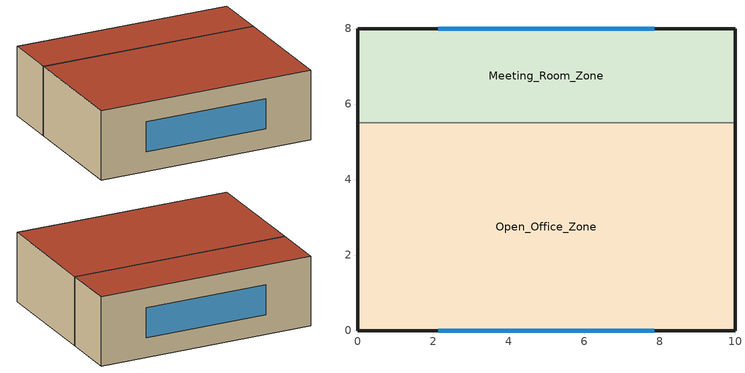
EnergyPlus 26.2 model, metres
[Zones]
Open_Office_Zone
 floor ground (Floor_Construction): 0,0 0,5.5 10,5.5 10,0 z0
 wall outside (Exterior_Wall_Construction): 0,5.5 0,0 10,0 10,5.5 z0:3.2
 wall to Meeting_Room_Zone (Interior_Partition_Construction): 10,5.5 0,5.5 z0:3.2
 window (Window_Construction): 2.14,0 7.86,0 z0.9:2.3
 roof outside (Roof_Construction): 0,5.5 0,0 10,0 10,5.5 z3.2
Meeting_Room_Zone
 floor ground (Floor_Construction): 0,5.5 0,8 10,8 10,5.5 z0
 wall outside (Exterior_Wall_Construction): 10,5.5 10,8 0,8 0,5.5 z0:3.2
 window (Window_Construction): 7.86,8 2.14,8 z0.9:2.3
 roof outside (Roof_Construction): 0,8 0,5.5 10,5.5 10,8 z3.2
[Building]
Building_commercial: North Axis {deg}=45; Terrain=Suburbs; Loads Convergence Tolerance Value {W}=0.04; Temperature Convergence Tolerance Value {deltaC}=0.4; Solar Distribution=FullExterior; Maximum Number of Warmup Days=25; Minimum Number of Warmup Days=6
[Material]
Name | Roughness | Thickness {m} | Conductivity {W/m-K} | Density {kg/m3} | Specific Heat {J/kg-K} | Thermal Absorptance | Solar Absorptance | Visible Absorptance
MediumBrick_200mm | Rough | 0.2 | 0.89 | 1920 | 790
Wall_Insulation; Roof_Insulation | VerySmooth | 0.05 | 0.038 | 30 | 1200
Plaster_15mm | Smooth | 0.015 | 0.72 | 1600 | 840
Roof_Concrete_100mm | Rough | 0.1 | 1.13 | 2000 | 1000
Roof_Outer_Finish | Rough | 0.01 | 0.8 | 1800 | 900 | 0.9 | 0.5 | 0.9
Floor_Concrete_150mm | Rough | 0.15 | 1.311 | 2240 | 837
Partition_Gypsum_12mm | Smooth | 0.012 | 0.16 | 800 | 1090
[WindowMaterial:Glazing]
Clear_6mm_Glass: Optical Data Type=SpectralAverage; Thickness {m}=0.006; Solar Transmittance at Normal Incidence=0.78; Front Side Solar Reflectance at Normal Incidence=0.07; Back Side Solar Reflectance at Normal Incidence=0.07; Visible Transmittance at Normal Incidence=0.88; Front Side Visible Reflectance at Normal Incidence=0.08; Back Side Visible Reflectance at Normal Incidence=0.08; Infrared Transmittance at Normal Incidence=0; Front Side Infrared Hemispherical Emissivity=0.84; Back Side Infrared Hemispherical Emissivity=0.84; Conductivity {W/m-K}=0.9
[Construction]
Exterior_Wall_Construction: Plaster_15mm, MediumBrick_200mm, Wall_Insulation, Plaster_15mm
Roof_Construction: Roof_Outer_Finish, Roof_Insulation, Roof_Concrete_100mm, Plaster_15mm
Floor_Construction: Floor_Concrete_150mm
Interior_Partition_Construction: Partition_Gypsum_12mm, Plaster_15mm, Partition_Gypsum_12mm
Window_Construction: Clear_6mm_Glass
[Zone]
Open_Office_Zone: 0, 0, 0, 0, 1, 1, 3.2, 176
Meeting_Room_Zone: 0, 0, 0, 0, 1, 1, 3.2, 80
[Shading:Overhang]
Office_South_Overhang: Office_South_Window, 0.1, 90, 0.2, 0.2, 0.4
Meeting_North_Overhang: Meeting_North_Window, 0.1, 90, 0.2, 0.2, 0.4
[People]
Office_Occupants: Open_Office_Zone, Office_Occupancy_Schedule, People, 6, , , 0.3, , Office_Activity_Sched
Meeting_Occupants: Meeting_Room_Zone, Office_Occupancy_Schedule, People, 4, , , 0.3, , Office_Activity_Sched
[Lights]
Office_Lights: Open_Office_Zone, Office_Lighting_Schedule, LightingLevel, 467.5, , , 0.2, 0.2, 0.6
Meeting_Lights: Meeting_Room_Zone, Office_Lighting_Schedule, LightingLevel, 212.5, , , 0.2, 0.2, 0.6
[ElectricEquipment]
Office_Equipment: Open_Office_Zone, Office_Equipment_Schedule, EquipmentLevel, 440, , , 0.3, 0, 0.5
Meeting_Equipment: Meeting_Room_Zone, Office_Equipment_Schedule, EquipmentLevel, 200, , , 0.3, 0, 0.5
[ZoneVentilation:DesignFlowRate]
Office_Ventilation: Open_Office_Zone, Always_On, AirChanges/Hour, , , , 4, Natural, 0, 1, 1, 0, 0, 0, 20, , , , 1
Meeting_Ventilation: Meeting_Room_Zone, Always_On, AirChanges/Hour, , , , 4, Natural, 0, 1, 1, 0, 0, 0, 20, , , , 1
[ZoneInfiltration:DesignFlowRate]
Office_Infiltration: Open_Office_Zone, Always_On, AirChanges/Hour, , , , 0.5
Meeting_Infiltration: Meeting_Room_Zone, Always_On, AirChanges/Hour, , , , 0.5
[ZoneHVAC:IdealLoadsAirSystem]
Open_Office_Zone_IdealLoads: , Open_Office_Zone_ZoneAirInletNode, , , 50, 13, 0.0156, 0.0077, NoLimit, , , NoLimit, , , , , ConstantSensibleHeatRatio, 0.7, None, , , None, NoEconomizer, None, 0.7, 0.65
Meeting_Room_Zone_IdealLoads: , Meeting_Room_Zone_ZoneAirInletNode, , , 50, 13, 0.0156, 0.0077, NoLimit, , , NoLimit, , , , , ConstantSensibleHeatRatio, 0.7, None, , , None, NoEconomizer, None, 0.7, 0.65
[Zone equipment]
Open_Office_Zone: Open_Office_Zone_IdealLoads
Meeting_Room_Zone: Meeting_Room_Zone_IdealLoads
[ThermostatSetpoint:DualSetpoint]
Open_Office_Zone_DualSetpoint; Meeting_Room_Zone_DualSetpoint: Heating_Setpoint_Schedule, Cooling_Setpoint_Schedule
[ZoneControl:Thermostat]
Open_Office_Zone_Thermostat: Open_Office_Zone, Zone_Control_Type_Sched, ThermostatSetpoint:DualSetpoint, Open_Office_Zone_DualSetpoint
Meeting_Room_Zone_Thermostat: Meeting_Room_Zone, Zone_Control_Type_Sched, ThermostatSetpoint:DualSetpoint, Meeting_Room_Zone_DualSetpoint
[Schedule:Constant]
Always_On: Fraction, 1
Heating_Setpoint_Schedule: Temperature, 20
Cooling_Setpoint_Schedule: Temperature, 26
Zone_Control_Type_Sched: Control_Type, 4
Office_Activity_Sched: AnyNumber, 130
[Schedule:Compact]
Office_Occupancy_Schedule: Fraction, Through: 12/31, For: Weekdays, Until: 09:00, 0, Until: 18:00, 1, Until: 24:00, 0, For: Weekends Holidays AllOtherDays, Until: 24:00, 0
Office_Lighting_Schedule: Fraction, Through: 12/31, For: Weekdays, Until: 08:00, 0.05, Until: 19:00, 1, Until: 24:00, 0.05, For: Weekends Holidays AllOtherDays, Until: 24:00, 0.05
Office_Equipment_Schedule: Fraction, Through: 12/31, For: Weekdays, Until: 08:00, 0.2, Until: 19:00, 1, Until: 24:00, 0.2, For: Weekends Holidays AllOtherDays, Until: 24:00, 0.2
